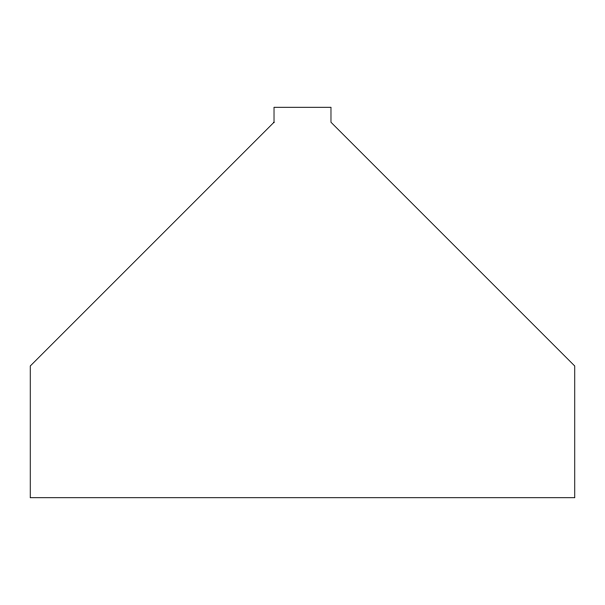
<?xml version="1.0" encoding="UTF-8"?>
<svg xmlns="http://www.w3.org/2000/svg" width="605" height="605" viewBox="0 0 605 605"><rect width="100%" height="100%" fill="white"/><g stroke="black" fill="none" stroke-linecap="round" stroke-linejoin="round"><path stroke-width="0.91" d="M274.027 122.263L30.25 366.04L30.25 497.718L574.75 497.718L574.75 366.04L330.973 122.263L330.973 107.282L274.027 107.282L274.027 122.263"/></g></svg>
